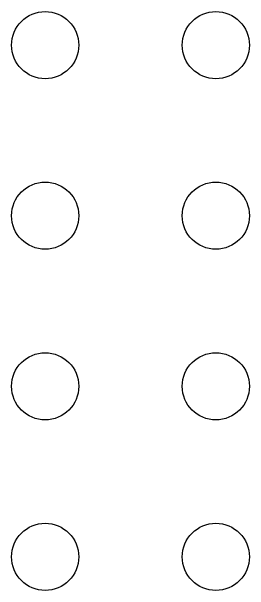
# Model space of a CAD drawing. Extents: x 127.8 to 175.4, y -127 to -66.7.
# Drawn here: x 161.9 to 165.44, y -122.13 to -113.51 of the extents above; entities that cross this region are included whole.
import ezdxf

# ---------------------------------------------------------------- set-up
doc = ezdxf.new("R2010")
doc.units = 0
doc.layers.add('BLACK', color=7, linetype='CONTINUOUS')

msp = doc.modelspace()

# ---------------------------------------------------------------- linework, layer by layer
at = {"layer": 'BLACK'}
for centre in [(162.399, -114.011), (164.939, -114.011), (162.399, -116.551), (164.939, -116.551), (162.399, -119.091), (164.939, -119.091), (162.399, -121.631), (164.939, -121.631)]:
    msp.add_circle(centre, 0.5, dxfattribs=at)

doc.saveas('drawing.dxf')
